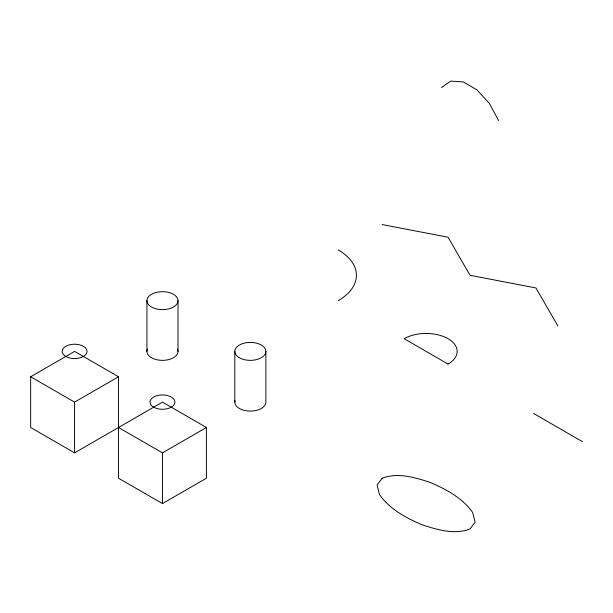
<?xml version="1.0" encoding="UTF-8"?>
<svg xmlns="http://www.w3.org/2000/svg" width="613" height="613" viewBox="0 0 613 613"><rect width="100%" height="100%" fill="white"/><g stroke="black" fill="none" stroke-linecap="round" stroke-linejoin="round"><path stroke-width="0.92" d="M441.498 87.575L450.662 81.115L463.183 81.904L476.883 89.812L489.404 103.482L498.576 120.531M30.65 376.757L74.587 351.387L118.524 376.757L118.524 478.232L162.468 503.595L206.405 478.232L206.405 427.491L162.468 402.128L74.587 452.861L30.65 427.491L30.65 376.757L74.587 402.128L118.524 376.757M118.524 427.491L162.468 452.861L206.405 427.491M382.16 224.55L448.065 237.239L470.033 275.291L535.946 287.972L557.914 326.024M533.471 413.384L582.35 441.605M265.873 351.387A15.532 8.965 0 0 1 242.572 359.157A15.532 8.965 0 0 1 242.572 343.625A15.532 8.965 0 0 1 265.873 351.387L265.873 402.128A15.532 8.965 0 0 1 248.985 411.062A15.532 8.965 0 0 1 235.047 400.565M234.81 351.387L234.81 402.128M178 300.654A15.532 8.965 0 0 1 154.698 308.423A15.532 8.965 0 0 1 154.698 292.884A15.532 8.965 0 0 1 178 300.654L178 351.387M162.468 452.861L162.468 503.595M146.928 300.654L146.928 351.387M74.587 402.128L74.587 452.861M338.223 249.92A62.135 35.876 0 0 1 338.223 300.654M177.471 349.073A15.532 8.965 0 0 1 162.468 360.36A15.532 8.965 0 0 1 147.457 349.073M382.16 478.232L377.095 485.013L379.493 494.63C389.945 509.434 406.327 518.077 422.618 525.019C437.782 529.801 454.455 534.965 470.033 528.965L475.098 522.176L472.7 512.568C462.248 497.764 445.866 489.12 429.583 482.17C414.411 477.389 397.737 472.225 382.16 478.232M448.065 364.076L404.128 338.705A31.071 17.938 0 0 1 448.065 338.705A31.071 17.938 0 0 1 448.065 364.076M153.679 407.201A12.429 7.172 0 0 0 174.467 403.982A12.429 7.172 0 0 0 159.25 395.193A12.429 7.172 0 0 0 153.679 407.201M65.798 356.459A12.429 7.172 0 0 0 86.594 353.249A12.429 7.172 0 0 0 71.369 344.46A12.429 7.172 0 0 0 65.798 356.459"/></g></svg>
